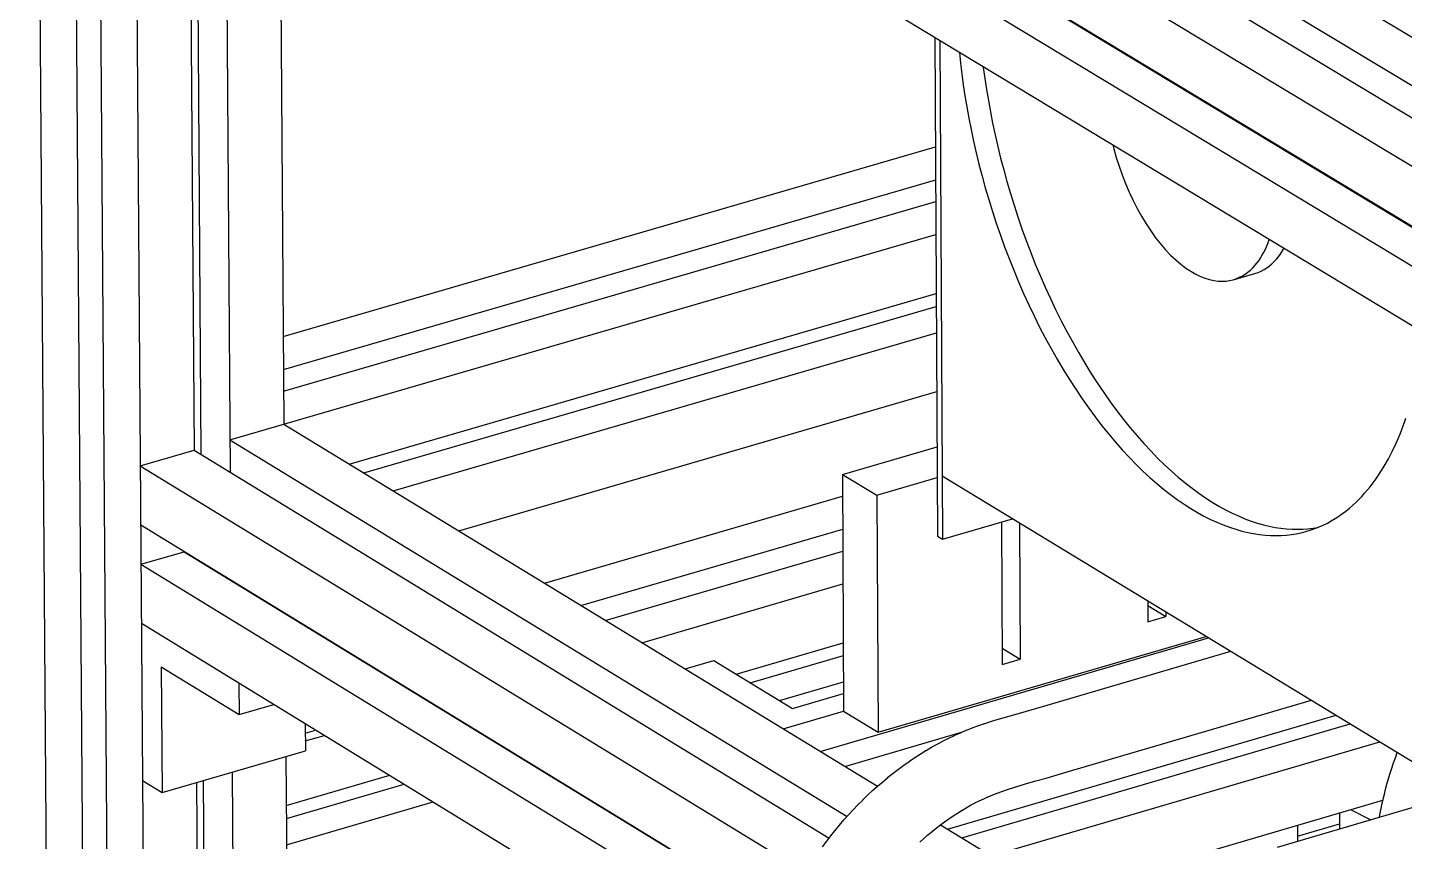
# Model space of a CAD drawing. Header units: millimetres. Extents: x -320 to 345, y -425 to 415.
# Drawn here: x -320.4 to -162, y 28.6 to 122.2 of the extents above; entities that cross this region are included whole.
import ezdxf

# ---------------------------------------------------------------- set-up
doc = ezdxf.new("R2010")
doc.units = ezdxf.units.MM
doc.layers.add('VISIBLE', color=7, linetype='Continuous')

msp = doc.modelspace()

# ---------------------------------------------------------------- linework, layer by layer
at = {"layer": 'VISIBLE'}
for p, q in [((-320.42, 315.37), (-316.26, -245.81)), ((-316.2, 312.86), (-312.09, -248.45)), ((-313.38, 311.18), (-309.3, -250.21)), ((-309.15, 308.66), (-305.13, -252.85)), ((-291.78, 199.75), (-45.02, 51.19)), ((-302.13, 196.78), (-45.01, 41.84)), ((-297.99, 197.97), (-45.02, 45.58)), ((-308.33, 195), (-45.01, 36.22)), ((-308.28, 188.16), (-45, 29.29)), ((-303.29, 185.03), (-45, 29.18)), ((-308.25, 183.61), (-44.99, 24.67)), ((-308.2, 176.78), (-44.99, 17.75)), ((-291.52, 161.33), (-290.95, 76.58)), ((-301.07, 158.58), (-300.48, 73.1)), ((-297.72, 159.55), (-297.11, 71.04)), ((-301.86, 158.36), (-301.26, 73.58)), ((-216.02, 121.08), (-215.73, 63.69)), ((-215.45, 120.74), (-215.17, 63.34)), ((-213.23, 119.4), (-213.22, 119.32)), ((-213.22, 119.32), (-213.09, 118.11)), ((-213.09, 118.11), (-212.94, 116.88)), ((-210.48, 117.73), (-210.46, 117.6)), ((-210.46, 117.6), (-210.29, 116.35)), ((-212.94, 116.88), (-212.77, 115.63)), ((-210.29, 116.35), (-210.1, 115.08)), ((-212.77, 115.63), (-212.58, 114.36)), ((-212.58, 114.36), (-212.36, 113.08)), ((-210.1, 115.08), (-209.88, 113.8)), ((-210.1, 115.08), (-209.88, 113.8)), ((-212.36, 113.08), (-212.13, 111.78)), ((-209.88, 113.8), (-209.65, 112.5)), ((-209.65, 112.5), (-209.39, 111.19)), ((-212.13, 111.78), (-211.87, 110.47)), ((-209.39, 111.19), (-209.11, 109.87)), ((-211.87, 110.47), (-211.59, 109.15)), ((-209.11, 109.87), (-208.8, 108.53)), ((-291.02, 86.66), (-215.96, 108.47)), ((-211.59, 109.15), (-211.28, 107.81)), ((-211.28, 107.81), (-210.96, 106.47)), ((-208.8, 108.53), (-208.47, 107.19)), ((-195.57, 108.73), (-195.45, 108.26)), ((-195.45, 108.26), (-195.16, 107.26)), ((-210.96, 106.47), (-210.6, 105.12)), ((-208.47, 107.19), (-208.12, 105.84)), ((-195.16, 107.26), (-194.84, 106.25)), ((-194.84, 106.25), (-194.49, 105.25)), ((-290.99, 82.88), (-215.94, 104.69)), ((-210.6, 105.12), (-210.23, 103.77)), ((-208.12, 105.84), (-207.75, 104.49)), ((-194.49, 105.25), (-194.11, 104.26)), ((-210.23, 103.77), (-209.83, 102.41)), ((-207.75, 104.49), (-207.35, 103.13)), ((-207.35, 103.13), (-206.93, 101.77)), ((-194.11, 104.26), (-193.69, 103.28)), ((-193.69, 103.28), (-193.24, 102.32)), ((-290.97, 80.36), (-215.93, 102.18)), ((-209.83, 102.41), (-209.41, 101.05)), ((-206.93, 101.77), (-206.48, 100.41)), ((-193.24, 102.32), (-192.77, 101.39)), ((-192.77, 101.39), (-192.27, 100.49)), ((-209.41, 101.05), (-208.97, 99.69)), ((-206.48, 100.41), (-206.02, 99.05)), ((-192.27, 100.49), (-191.74, 99.63)), ((-297.14, 74.78), (-215.91, 98.4)), ((-208.97, 99.69), (-208.5, 98.33)), ((-208.5, 98.33), (-208.01, 96.97)), ((-206.02, 99.05), (-205.53, 97.69)), ((-191.74, 99.63), (-191.2, 98.81)), ((-191.2, 98.81), (-190.65, 98.03)), ((-208.01, 96.97), (-207.5, 95.62)), ((-205.53, 97.69), (-205.01, 96.34)), ((-190.65, 98.03), (-190.08, 97.31)), ((-190.08, 97.31), (-189.5, 96.64)), ((-189.5, 96.64), (-188.91, 96.03)), ((-189.5, 96.64), (-188.91, 96.03)), ((-178.05, 96.62), (-177.88, 96.98)), ((-177.88, 96.98), (-177.71, 97.37)), ((-177.71, 97.37), (-177.56, 97.79)), ((-177.56, 97.79), (-177.54, 97.84)), ((-176.1, 96.4), (-175.91, 96.69)), ((-175.91, 96.69), (-175.85, 96.81)), ((-207.5, 95.62), (-206.96, 94.28)), ((-205.01, 96.34), (-204.48, 95)), ((-188.91, 96.03), (-188.33, 95.47)), ((-188.91, 96.03), (-188.33, 95.47)), ((-188.33, 95.47), (-187.75, 94.98)), ((-179.22, 94.82), (-178.99, 95.1)), ((-178.99, 95.1), (-178.78, 95.38)), ((-178.78, 95.38), (-178.58, 95.67)), ((-178.58, 95.67), (-178.4, 95.97)), ((-178.4, 95.97), (-178.22, 96.28)), ((-178.22, 96.28), (-178.05, 96.62)), ((-177.25, 95.03), (-176.99, 95.28)), ((-176.99, 95.28), (-176.74, 95.54)), ((-176.74, 95.54), (-176.51, 95.82)), ((-176.51, 95.82), (-176.3, 96.1)), ((-176.3, 96.1), (-176.1, 96.4)), ((-206.96, 94.28), (-206.41, 92.95)), ((-204.48, 95), (-203.92, 93.67)), ((-203.92, 93.67), (-203.35, 92.35)), ((-187.75, 94.98), (-187.17, 94.54)), ((-187.17, 94.54), (-186.59, 94.16)), ((-186.59, 94.16), (-186.03, 93.84)), ((-186.03, 93.84), (-185.48, 93.58)), ((-185.48, 93.58), (-184.95, 93.36)), ((-181.72, 93.19), (-179.23, 93.92)), ((-181.34, 93.32), (-180.98, 93.47)), ((-180.98, 93.47), (-180.64, 93.65)), ((-180.64, 93.65), (-180.32, 93.85)), ((-180.32, 93.85), (-180.02, 94.07)), ((-180.02, 94.07), (-179.73, 94.3)), ((-179.73, 94.3), (-179.47, 94.56)), ((-179.47, 94.56), (-179.22, 94.82)), ((-179.23, 93.92), (-178.85, 94.04)), ((-179.23, 93.92), (-179.23, 93.92)), ((-178.85, 94.04), (-178.49, 94.19)), ((-178.49, 94.19), (-178.15, 94.37)), ((-178.15, 94.37), (-177.83, 94.57)), ((-177.83, 94.57), (-177.53, 94.79)), ((-177.53, 94.79), (-177.25, 95.03)), ((-206.41, 92.95), (-205.83, 91.62)), ((-203.35, 92.35), (-202.75, 91.04)), ((-184.95, 93.36), (-184.43, 93.21)), ((-184.43, 93.21), (-183.93, 93.1)), ((-183.93, 93.1), (-183.44, 93.04)), ((-183.44, 93.04), (-182.98, 93.02)), ((-182.98, 93.02), (-182.54, 93.04)), ((-182.54, 93.04), (-182.12, 93.1)), ((-182.12, 93.1), (-181.72, 93.19)), ((-181.72, 93.19), (-181.34, 93.32)), ((-283.4, 71.97), (-215.87, 91.62)), ((-205.83, 91.62), (-205.23, 90.32)), ((-205.23, 90.32), (-204.62, 89.03)), ((-202.75, 91.04), (-202.14, 89.75)), ((-281.73, 70.96), (-215.87, 90.13)), ((-204.62, 89.03), (-203.98, 87.75)), ((-202.14, 89.75), (-201.5, 88.48)), ((-203.98, 87.75), (-203.33, 86.5)), ((-201.5, 88.48), (-200.85, 87.22)), ((-200.85, 87.22), (-200.18, 85.99)), ((-278.37, 68.9), (-215.85, 87.1)), ((-203.33, 86.5), (-202.66, 85.27)), ((-200.18, 85.99), (-199.49, 84.78)), ((-202.66, 85.27), (-201.97, 84.06)), ((-201.97, 84.06), (-201.27, 82.88)), ((-199.49, 84.78), (-198.79, 83.6)), ((-201.27, 82.88), (-200.56, 81.72)), ((-198.79, 83.6), (-198.08, 82.44)), ((-198.08, 82.44), (-197.35, 81.32)), ((-200.56, 81.72), (-199.83, 80.59)), ((-197.35, 81.32), (-196.61, 80.22)), ((-270.82, 64.3), (-215.82, 80.33)), ((-199.83, 80.59), (-199.09, 79.5)), ((-199.09, 79.5), (-198.34, 78.43)), ((-196.61, 80.22), (-195.86, 79.15)), ((-198.34, 78.43), (-197.58, 77.4)), ((-195.86, 79.15), (-195.1, 78.12)), ((-195.1, 78.12), (-194.33, 77.12)), ((-290.95, 76.58), (-222.65, 34.91)), ((-197.58, 77.4), (-196.82, 76.4)), ((-196.82, 76.4), (-196.04, 75.44)), ((-194.33, 77.12), (-193.56, 76.16)), ((-193.56, 76.16), (-192.78, 75.23)), ((-162.48, 75.54), (-162.26, 76.09)), ((-162.26, 76.09), (-162.05, 76.67)), ((-162.05, 76.67), (-161.84, 77.27)), ((-297.14, 74.78), (-226.13, 31.43)), ((-196.04, 75.44), (-195.26, 74.51)), ((-195.26, 74.51), (-194.47, 73.62)), ((-192.78, 75.23), (-191.99, 74.34)), ((-163.39, 73.5), (-162.93, 74.48)), ((-162.93, 74.48), (-162.48, 75.54)), ((-307.45, 71.78), (-301.26, 73.58)), ((-301.26, 73.58), (-228.19, 28.95)), ((-226.67, 70.8), (-215.78, 73.98)), ((-194.47, 73.62), (-193.68, 72.77)), ((-191.99, 74.34), (-191.2, 73.49)), ((-191.2, 73.49), (-190.41, 72.68)), ((-163.86, 72.59), (-163.39, 73.5)), ((-307.45, 71.78), (-230.89, 25)), ((-193.68, 72.77), (-192.89, 71.95)), ((-192.89, 71.95), (-192.1, 71.18)), ((-190.41, 72.68), (-189.62, 71.91)), ((-189.62, 71.91), (-188.82, 71.17)), ((-164.84, 70.93), (-164.34, 71.74)), ((-164.34, 71.74), (-163.86, 72.59)), ((-226.67, 70.8), (-226.53, 43.54)), ((-226.67, 70.8), (-222.71, 68.39)), ((-222.71, 68.39), (-215.77, 70.42)), ((-215.2, 70.62), (-44.93, -32.81)), ((-215.2, 70.62), (-215.2, 70.62)), ((-192.1, 71.18), (-191.31, 70.45)), ((-191.31, 70.45), (-190.51, 69.75)), ((-190.51, 69.75), (-189.72, 69.1)), ((-188.82, 71.17), (-188.03, 70.48)), ((-188.03, 70.48), (-187.24, 69.82)), ((-187.24, 69.82), (-186.45, 69.21)), ((-165.96, 69.37), (-165.38, 70.14)), ((-165.38, 70.14), (-164.84, 70.93)), ((-260.96, 58.28), (-226.66, 68.29)), ((-222.71, 68.39), (-222.57, 41.12)), ((-189.72, 69.1), (-188.94, 68.48)), ((-188.94, 68.48), (-188.15, 67.91)), ((-186.45, 69.21), (-185.67, 68.63)), ((-185.67, 68.63), (-184.89, 68.1)), ((-167.26, 67.91), (-166.92, 68.26)), ((-166.92, 68.26), (-166.59, 68.62)), ((-166.59, 68.62), (-165.96, 69.37)), ((-188.15, 67.91), (-187.37, 67.37)), ((-187.37, 67.37), (-186.6, 66.88)), ((-186.6, 66.88), (-185.83, 66.42)), ((-186.6, 66.88), (-185.83, 66.42)), ((-184.89, 68.1), (-184.12, 67.6)), ((-184.12, 67.6), (-183.35, 67.15)), ((-184.12, 67.6), (-183.35, 67.15)), ((-183.35, 67.15), (-182.59, 66.73)), ((-182.59, 66.73), (-181.84, 66.35)), ((-169.14, 66.28), (-168.74, 66.58)), ((-168.74, 66.58), (-168.35, 66.9)), ((-168.35, 66.9), (-167.97, 67.23)), ((-167.97, 67.23), (-167.61, 67.56)), ((-167.61, 67.56), (-167.26, 67.91)), ((-307.4, 64.98), (-233.58, 19.84)), ((-307.4, 64.98), (-307.4, 64.98)), ((-215.17, 63.34), (-207.1, 65.7)), ((-208.37, 65.33), (-208.29, 48.94)), ((-206.3, 65.21), (-206.23, 49.54)), ((-185.83, 66.42), (-185.08, 66)), ((-185.08, 66), (-184.33, 65.62)), ((-184.33, 65.62), (-183.59, 65.28)), ((-183.59, 65.28), (-182.85, 64.98)), ((-182.85, 64.98), (-182.13, 64.71)), ((-181.84, 66.35), (-181.1, 66.01)), ((-181.1, 66.01), (-180.37, 65.7)), ((-180.37, 65.7), (-179.65, 65.43)), ((-179.65, 65.43), (-178.94, 65.2)), ((-178.94, 65.2), (-178.24, 65)), ((-178.24, 65), (-177.56, 64.84)), ((-171.83, 64.75), (-171.35, 64.97)), ((-171.35, 64.97), (-170.88, 65.2)), ((-170.88, 65.2), (-170.43, 65.45)), ((-170.43, 65.45), (-169.98, 65.71)), ((-169.98, 65.71), (-169.56, 65.99)), ((-169.56, 65.99), (-169.14, 66.28)), ((-256.76, 55.72), (-226.64, 64.5)), ((-215.73, 63.69), (-215.17, 63.34)), ((-215.73, 63.69), (-215.73, 63.69)), ((-182.13, 64.71), (-181.42, 64.48)), ((-181.42, 64.48), (-180.73, 64.28)), ((-180.73, 64.28), (-180.04, 64.11)), ((-180.04, 64.11), (-179.36, 63.98)), ((-179.36, 63.98), (-178.7, 63.88)), ((-178.7, 63.88), (-178.05, 63.81)), ((-178.05, 63.81), (-177.42, 63.77)), ((-177.56, 64.84), (-176.88, 64.7)), ((-177.42, 63.77), (-176.8, 63.75)), ((-176.88, 64.7), (-176.22, 64.6)), ((-176.8, 63.75), (-176.19, 63.77)), ((-176.22, 64.6), (-175.57, 64.53)), ((-176.19, 63.77), (-175.6, 63.81)), ((-175.6, 63.81), (-175.02, 63.88)), ((-175.57, 64.53), (-174.94, 64.49)), ((-175.02, 63.88), (-174.45, 63.97)), ((-174.94, 64.49), (-174.31, 64.48)), ((-174.45, 63.97), (-173.9, 64.08)), ((-174.31, 64.48), (-173.71, 64.5)), ((-173.9, 64.08), (-173.36, 64.22)), ((-173.71, 64.5), (-173.11, 64.54)), ((-173.36, 64.22), (-172.84, 64.38)), ((-173.36, 64.22), (-173.36, 64.22)), ((-173.11, 64.54), (-172.53, 64.6)), ((-172.84, 64.38), (-172.33, 64.56)), ((-172.53, 64.6), (-171.98, 64.69)), ((-172.33, 64.56), (-171.83, 64.75)), ((-307.37, 60.46), (-302.42, 61.9)), ((-302.42, 61.94), (-302.42, 61.9)), ((-302.42, 61.9), (-233.59, 19.81)), ((-253.95, 54), (-226.63, 61.98)), ((-307.37, 60.46), (-234.99, 16.17)), ((-249.74, 51.43), (-226.61, 58.19)), ((-191.54, 56.25), (-191.53, 53.84)), ((-191.54, 55.7), (-189.47, 54.44)), ((-191.53, 53.84), (-189.47, 54.44)), ((-189.47, 54.99), (-189.47, 54.44)), ((-307.32, 53.66), (-236.47, 10.28)), ((-307.32, 53.66), (-307.32, 53.66)), ((-191.53, 53.84), (-191.53, 53.84)), ((-238.91, 47.81), (-226.57, 51.42)), ((-229.22, 38.92), (-184.54, 51.99)), ((-222.57, 41.12), (-184.82, 52.16)), ((-208.3, 50.8), (-206.23, 49.54)), ((-244.77, 48.41), (-241.47, 49.37)), ((-241.47, 49.37), (-241.47, 49.37)), ((-241.47, 49.37), (-232.43, 43.86)), ((-237.27, 46.81), (-226.56, 49.94)), ((-208.29, 48.94), (-206.23, 49.54)), ((-203.1, 44.26), (-181.98, 50.44)), ((-305.05, 48.67), (-304.95, 34.19)), ((-305.05, 48.67), (-296.07, 43.17)), ((-305.05, 48.67), (-305.05, 48.67)), ((-244.77, 48.41), (-244.77, 48.41)), ((-208.29, 48.94), (-208.29, 48.94)), ((-296.1, 46.79), (-296.07, 43.17)), ((-296.1, 46.79), (-296.1, 46.79)), ((-233.9, 44.76), (-226.55, 46.91)), ((-232.43, 43.86), (-226.54, 45.58)), ((-200.83, 36.56), (-172.7, 44.8)), ((-296.07, 43.17), (-292.08, 44.33)), ((-233.47, 41.51), (-226.53, 43.54)), ((-232.43, 43.86), (-232.43, 43.86)), ((-226.53, 43.54), (-222.57, 41.12)), ((-214.59, 29.99), (-169.88, 43.09)), ((-209.13, 42.51), (-207.89, 42.87)), ((-207.89, 42.87), (-206.67, 43.22)), ((-206.67, 43.22), (-205.48, 43.57)), ((-205.48, 43.57), (-203.1, 44.26)), ((-288.48, 42.13), (-288.46, 39)), ((-288.47, 41.03), (-287.41, 41.34)), ((-287.41, 41.47), (-287.41, 41.34)), ((-287.41, 41.34), (-287.41, 41.34)), ((-233.47, 41.51), (-233.47, 41.51)), ((-213.09, 41.07), (-212.43, 41.35)), ((-212.95, 28.99), (-168.24, 42.09)), ((-212.43, 41.35), (-211.78, 41.6)), ((-211.78, 41.6), (-211.74, 41.62)), ((-211.74, 41.62), (-211.09, 41.86)), ((-211.09, 41.86), (-210.44, 42.08)), ((-210.44, 42.08), (-210.4, 42.1)), ((-210.4, 42.1), (-209.13, 42.51)), ((-288.47, 40.13), (-286.26, 40.77)), ((-226.39, 37.19), (-212.98, 41.12)), ((-216.42, 39.4), (-215.77, 39.76)), ((-215.77, 39.76), (-215.12, 40.11)), ((-215.12, 40.11), (-215.09, 40.12)), ((-215.09, 40.12), (-214.44, 40.45)), ((-214.44, 40.45), (-213.78, 40.76)), ((-213.78, 40.76), (-213.74, 40.78)), ((-213.74, 40.78), (-213.09, 41.07)), ((-209.55, 26.92), (-164.84, 40.02)), ((-304.95, 34.19), (-288.46, 39)), ((-290.69, 38.35), (-289.3, -167.48)), ((-288.46, 39), (-288.46, 39)), ((-229.22, 38.92), (-229.22, 38.92)), ((-218.97, 37.79), (-218.35, 38.21)), ((-218.35, 38.21), (-217.72, 38.61)), ((-217.72, 38.61), (-217.09, 39.01)), ((-217.09, 39.01), (-217.05, 39.02)), ((-217.05, 39.02), (-216.42, 39.4)), ((-163.27, 37.59), (-163.02, 38.29)), ((-163.02, 38.29), (-162.83, 38.8)), ((-296.87, 36.55), (-295.45, -169.32)), ((-226.39, 37.19), (-226.39, 37.19)), ((-220.83, 36.42), (-220.23, 36.88)), ((-220.23, 36.88), (-219.61, 37.33)), ((-219.61, 37.33), (-219, 37.77)), ((-219, 37.77), (-218.97, 37.79)), ((-203.22, 35.86), (-200.83, 36.56)), ((-163.73, 36.17), (-163.51, 36.88)), ((-163.51, 36.88), (-163.27, 37.59)), ((-307.19, 35.57), (-304.95, 34.19)), ((-307.19, 35.57), (-307.19, 35.57)), ((-300.99, 35.34), (-299.55, -170.54)), ((-300.21, 35.57), (-298.77, -170.31)), ((-290.65, 32.69), (-278.75, 36.17)), ((-290.64, 31.22), (-277.11, 35.17)), ((-223.2, 34.41), (-222.62, 34.93)), ((-222.62, 34.93), (-222.04, 35.43)), ((-222.04, 35.43), (-221.45, 35.93)), ((-221.45, 35.93), (-221.43, 35.94)), ((-221.43, 35.94), (-220.83, 36.42)), ((-206.73, 34.84), (-205.59, 35.18)), ((-205.59, 35.18), (-204.41, 35.52)), ((-204.41, 35.52), (-203.22, 35.86)), ((-164.14, 34.72), (-163.95, 35.44)), ((-163.95, 35.44), (-163.74, 36.15)), ((-163.74, 36.15), (-163.73, 36.17)), ((-224.89, 32.77), (-224.34, 33.33)), ((-224.34, 33.33), (-224.33, 33.34)), ((-224.33, 33.34), (-223.77, 33.88)), ((-223.77, 33.88), (-223.2, 34.41)), ((-210.92, 33.24), (-210.4, 33.48)), ((-210.4, 33.48), (-209.87, 33.72)), ((-209.91, 33.7), (-209.38, 33.92)), ((-209.87, 33.72), (-209.87, 33.72)), ((-209.38, 33.92), (-208.85, 34.13)), ((-208.87, 34.12), (-208.35, 34.31)), ((-208.85, 34.13), (-208.85, 34.13)), ((-208.35, 34.31), (-207.8, 34.5)), ((-207.81, 34.5), (-206.73, 34.84)), ((-207.8, 34.5), (-207.8, 34.5)), ((-202, 22.31), (-164.49, 33.32)), ((-176.61, 27.91), (-155.23, 34.19)), ((-164.65, 32.58), (-164.49, 33.29)), ((-164.49, 33.29), (-164.32, 34.01)), ((-164.32, 34.01), (-164.14, 34.72)), ((-290.65, 32.69), (-290.65, 32.69)), ((-290.62, 28.18), (-273.75, 33.11)), ((-225.96, 31.63), (-225.43, 32.2)), ((-225.43, 32.2), (-224.89, 32.77)), ((-213.93, 31.5), (-213.42, 31.83)), ((-213.42, 31.83), (-212.91, 32.15)), ((-212.92, 32.14), (-212.43, 32.43)), ((-212.91, 32.15), (-212.91, 32.15)), ((-212.43, 32.43), (-211.92, 32.72)), ((-211.92, 32.72), (-211.4, 32.99)), ((-211.42, 32.99), (-210.92, 33.24)), ((-211.4, 32.99), (-211.4, 32.99)), ((-169.49, 31.85), (-169.49, 30)), ((-168.2, 32.23), (-165.87, 31.06)), ((-164.88, 31.35), (-164.8, 31.83)), ((-164.8, 31.83), (-164.65, 32.55)), ((-164.65, 32.55), (-164.65, 32.58)), ((-227.5, 29.83), (-227, 30.44)), ((-227, 30.44), (-226.49, 31.04)), ((-226.49, 31.04), (-225.96, 31.63)), ((-215.89, 30.09), (-215.4, 30.47)), ((-215.4, 30.47), (-214.91, 30.83)), ((-215.39, 30.48), (-195.93, 18.61)), ((-214.91, 30.83), (-214.41, 31.18)), ((-214.42, 31.17), (-213.93, 31.5)), ((-214.41, 31.18), (-214.41, 31.18)), ((-174.31, 30.44), (-174.3, 28.59)), ((-174.3, 29.17), (-169.49, 30.58)), ((-228.95, 27.94), (-228.47, 28.58)), ((-228.47, 28.58), (-227.99, 29.21)), ((-227.99, 29.21), (-227.5, 29.83)), ((-217.78, 28.49), (-217.31, 28.91)), ((-217.31, 28.91), (-216.83, 29.32)), ((-216.83, 29.32), (-216.35, 29.72)), ((-216.36, 29.71), (-215.89, 30.09)), ((-216.35, 29.72), (-216.35, 29.72))]:
    msp.add_line(p, q, dxfattribs=at)

doc.saveas('drawing.dxf')
